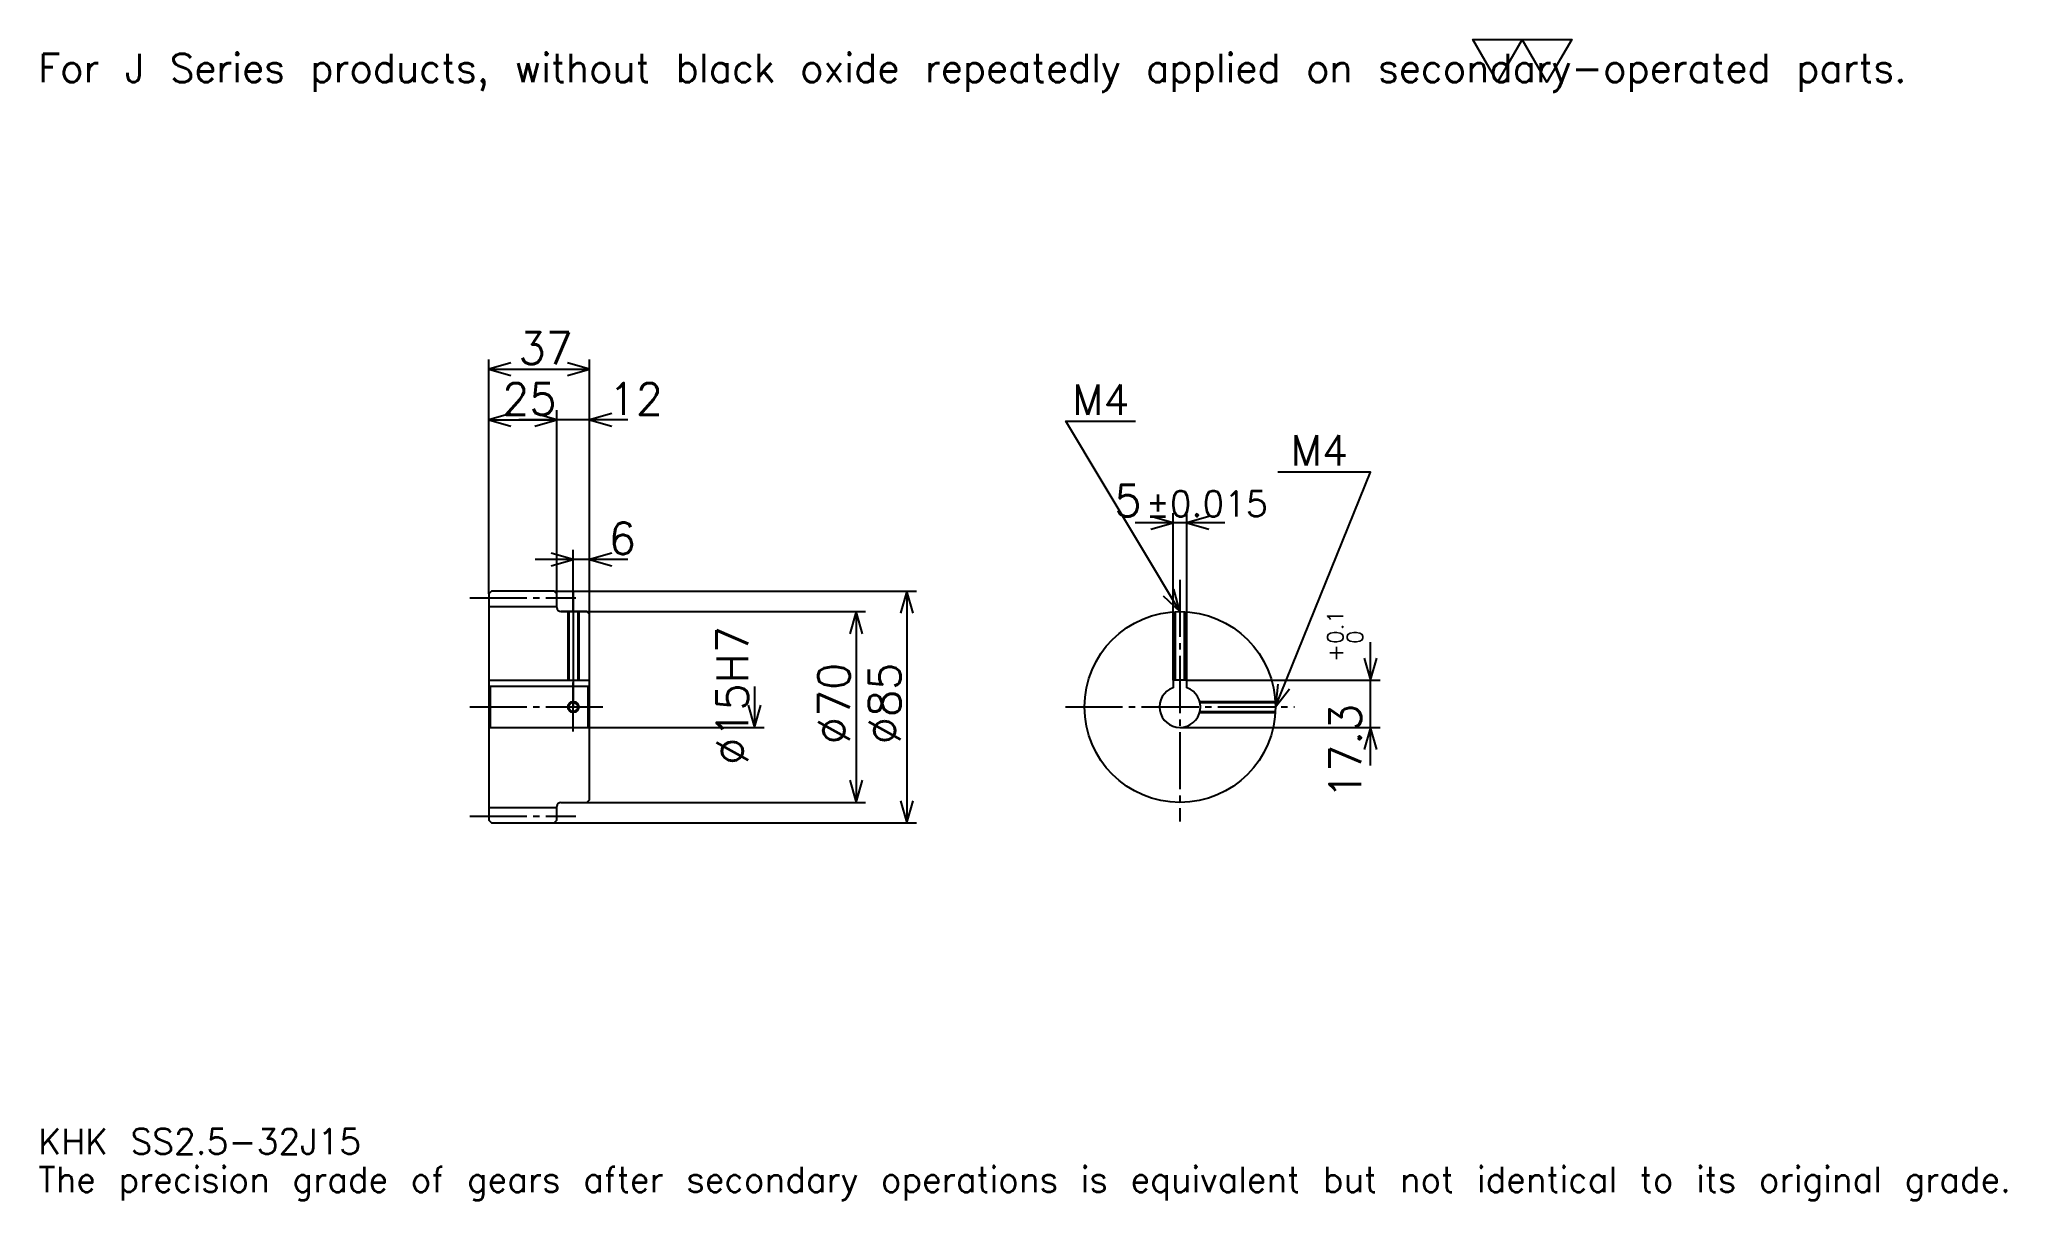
# Model space of a CAD drawing. Extents: x 24 to 745, y 9 to 434.
import ezdxf

# ---------------------------------------------------------------- set-up
doc = ezdxf.new("R2010")
doc.units = 0
doc.linetypes.add('DASHDOT', pattern=[27.913044, 20.934783, -2.326087, 2.326087, -2.326087])
doc.layers.get('0').update_dxf_attribs({"linetype": 'CONTINUOUS'})
doc.layers.add('DASHDOT', color=6, linetype='DASHDOT')
doc.styles.add('KANJI', font='TXT', dxfattribs={"bigfont": 'BIGFONT'})

msp = doc.modelspace()

# ---------------------------------------------------------------- linework, layer by layer
at = {"color": 5}
for p, q in [((188.413055, 232.07608), (188.413055, 316.978241)), ((188.413055, 313.489136), (225.413055, 313.489136)), ((225.413055, 232.07608), (225.413055, 316.978241)), ((213.413055, 232.07608), (213.413055, 298.369568)), ((188.413055, 294.880432), (213.413055, 294.880432)), ((239.369568, 294.880432), (199.456528, 294.880432)), ((439.347839, 199.376083), (439.347839, 260.630432)), ((444.347839, 199.376083), (444.347839, 260.630432)), ((458.304352, 257.141296), (425.391296, 257.141296)), ((219.413055, 232.07608), (219.413055, 247.195648)), ((239.369568, 243.706512), (205.456528, 243.706512)), ((188.413055, 231.07608), (188.413055, 232.07608)), ((212.413055, 232.07608), (225.413055, 232.07608)), ((213.413055, 231.07608), (213.413055, 232.07608)), ((219.413055, 224.57608), (219.413055, 232.07608)), ((219.413055, 224.57608), (219.413055, 232.07608)), ((225.413055, 232.07608), (345.206543, 232.07608)), ((225.413055, 223.57608), (225.413055, 232.07608)), ((341.717407, 232.07608), (341.717407, 147.07608)), ((214.913055, 224.57608), (225.413055, 224.57608)), ((225.413055, 224.57608), (326.597839, 224.57608)), ((323.108704, 224.57608), (323.108704, 154.57608)), ((511.739136, 168.119568), (511.739136, 213.332596)), ((285.891296, 197.07608), (285.891296, 182.07608)), ((444.347839, 199.376083), (515.228271, 199.376083)), ((225.413055, 182.07608), (289.380432, 182.07608)), ((441.847839, 182.07608), (515.228271, 182.07608)), ((214.913055, 154.57608), (225.413055, 154.57608)), ((225.413055, 154.57608), (326.597839, 154.57608)), ((212.413055, 147.07608), (225.413055, 147.07608)), ((225.413055, 147.07608), (345.206543, 147.07608))]:
    msp.add_line(p, q, dxfattribs=at)
at = {"color": 4}
for p, q in [((188.413055, 226.45108), (213.413055, 226.45108)), ((188.413055, 199.376083), (225.413055, 199.376083)), ((188.913055, 197.07608), (188.913055, 182.07608)), ((224.913055, 197.07608), (225.413055, 197.57608)), ((224.913055, 182.07608), (225.413055, 181.57608)), ((188.413055, 152.70108), (213.413055, 152.70108))]:
    msp.add_line(p, q, dxfattribs=at)
at = {"color": 7}
msp.add_lwpolyline([(558.260864, 418.695648), (549.189148, 434.419983), (585.476074, 434.419983), (576.404358, 418.695648), (567.332581, 434.419983), (558.260864, 418.695648)], dxfattribs=at)
at = {"color": 5}
for points in [[(196.554352, 315.815216), (188.413055, 313.489136), (196.554352, 311.163025)], [(217.271759, 311.163025), (225.413055, 313.489136), (217.271759, 315.815216)], [(196.554352, 297.206512), (188.413055, 294.880432), (196.554352, 292.554352)], [(205.271759, 292.554352), (213.413055, 294.880432), (205.271759, 297.206512)], [(205.271759, 292.554352), (213.413055, 294.880432), (205.271759, 297.206512)], [(233.554352, 297.206512), (225.413055, 294.880432), (233.554352, 292.554352)], [(441.847839, 224.57608), (399.978271, 294.358704), (425.565247, 294.358704)], [(476.847839, 189.57608), (511.739136, 275.75), (477.778259, 275.75)], [(431.206543, 254.815216), (439.347839, 257.141296), (431.206543, 259.467377)], [(452.489136, 259.467377), (444.347839, 257.141296), (452.489136, 254.815216)], [(211.271759, 241.380432), (219.413055, 243.706512), (211.271759, 246.032608)], [(233.554352, 246.032608), (225.413055, 243.706512), (233.554352, 241.380432)], [(344.043488, 223.934784), (341.717407, 232.07608), (339.391327, 223.934784)], [(435.664551, 230.360428), (441.847839, 224.57608), (439.653778, 232.753952)], [(325.434784, 216.434784), (323.108704, 224.57608), (320.782623, 216.434784)], [(509.413055, 207.51738), (511.739136, 199.376083), (514.065186, 207.51738)], [(477.747192, 197.99527), (476.847839, 189.57608), (482.059326, 196.249313)], [(283.565216, 190.217377), (285.891296, 182.07608), (288.217407, 190.217377)], [(514.065186, 173.934784), (511.739136, 182.07608), (509.413055, 173.934784)], [(320.782623, 162.717377), (323.108704, 154.57608), (325.434784, 162.717377)], [(339.391327, 155.217377), (341.717407, 147.07608), (344.043488, 155.217377)]]:
    msp.add_lwpolyline(points, dxfattribs=at)
at = {"color": 4}
for points in [[(213.413055, 226.07608), (213.413055, 231.07608), (212.413055, 232.07608), (189.413055, 232.07608), (188.413055, 231.07608), (188.413055, 181.57608)], [(214.913055, 154.57608), (224.413055, 154.57608), (225.413055, 155.57608), (225.413055, 223.57608), (224.413055, 224.57608), (214.913055, 224.57608)], [(217.413055, 224.57608), (217.413055, 199.376083)], [(217.79306, 224.57608), (217.79306, 199.376083)], [(221.033051, 224.57608), (221.033051, 199.376083)], [(221.413055, 224.57608), (221.413055, 199.376083)], [(439.847839, 199.376083), (439.847839, 224.51889)], [(440.227844, 199.376083), (440.227844, 224.538574)], [(443.467834, 199.376083), (443.467834, 224.538574)], [(443.847839, 199.376083), (443.847839, 224.51889)], [(188.413055, 181.57608), (188.913055, 182.07608), (224.913055, 182.07608), (224.913055, 197.07608), (188.913055, 197.07608), (188.413055, 197.57608)], [(444.347839, 196.647156), (444.347839, 199.376083), (439.347839, 199.376083), (439.347839, 196.647156)], [(449.076263, 191.57608), (476.790649, 191.57608)], [(449.076263, 187.57608), (476.790649, 187.57608)], [(449.170776, 191.196075), (476.810333, 191.196075)], [(449.170776, 187.956085), (476.810333, 187.956085)], [(188.413055, 181.57608), (188.413055, 148.07608), (189.413055, 147.07608), (212.413055, 147.07608), (213.413055, 148.07608), (213.413055, 153.07608)]]:
    msp.add_lwpolyline(points, dxfattribs=at)
for centre, radius in [((441.847839, 189.57608), 35), ((219.413055, 189.57608), 1.62)]:
    msp.add_circle(centre, radius, dxfattribs=at)
at = {"color": 7}
msp.add_circle((219.413055, 189.57608), 2, dxfattribs=at)
at = {"color": 4}
for centre, radius, start, end in [((214.913055, 226.07608), 1.5, 180, 270), ((441.847839, 189.57608), 7.5, 109.471220943, 70.528779057), ((214.913055, 153.07608), 1.5, 90, 180)]:
    msp.add_arc(centre, radius, start, end, dxfattribs=at)
at = {"layer": 'DASHDOT', "color": 7}
for p, q in [((441.847839, 236.206512), (441.847839, 147.597824)), ((181.434799, 229.57608), (220.391312, 229.57608)), ((219.413055, 224.57608), (219.413055, 189.57608)), ((181.434799, 189.57608), (232.391312, 189.57608)), ((399.869568, 189.57608), (483.826111, 189.57608)), ((181.434799, 149.57608), (220.391312, 149.57608))]:
    msp.add_line(p, q, dxfattribs=at)
for points in [[(219.413055, 231.554337), (219.413055, 192.397827)], [(219.413055, 180.597824), (219.413055, 198.554337)], [(210.434799, 189.57608), (228.391312, 189.57608)]]:
    msp.add_lwpolyline(points, dxfattribs=at)

# ---------------------------------------------------------------- texts
at = {"color": 7, "style": 'KANJI'}
for s, height, p in [('For J Series products, without black oxide repeatedly applied on secondary-operated parts.', 10.467391, (23.26087, 418.695648)), ('37', 11.630435, (199.353271, 315.349976)), ('25', 11.630435, (193.353271, 296.741302)), ('12', 11.630435, (232.391312, 296.741302)), ('M4', 11.165218, (402.304382, 296.684784)), ('M4', 11.165218, (482.43042, 278.07608)), ('5', 11.630435, (417.840332, 259.467377)), ('%%p0.015', 9.304348, (429.353027, 259.467377)), ('6', 11.630435, (232.391312, 245.567383)), ('KHK SS2.5-32J15', 9.304348, (23.26087, 25.586956)), ('The precision grade of gears after secondary operations is equivalent but not identical to its original grade.', 9.304348, (23.26087, 11.630435))]:
    msp.add_text(s, height=height, dxfattribs=at).set_placement(p)
for s, height, p in [('%%c15H7', 11.630435, (283.565216, 168.35054)), ('0.1', 5.815217, (501.736969, 212.687714)), ('0', 5.815217, (508.947845, 212.687714)), ('+', 5.815217, (501.736969, 206.174667)), ('%%c70', 11.630435, (320.782623, 175.910324)), ('%%c85', 11.630435, (339.391327, 175.910324)), ('17.3', 11.630435, (508.25, 155.833542))]:
    msp.add_text(s, height=height, rotation=90, dxfattribs=at).set_placement(p)

doc.saveas('drawing.dxf')
